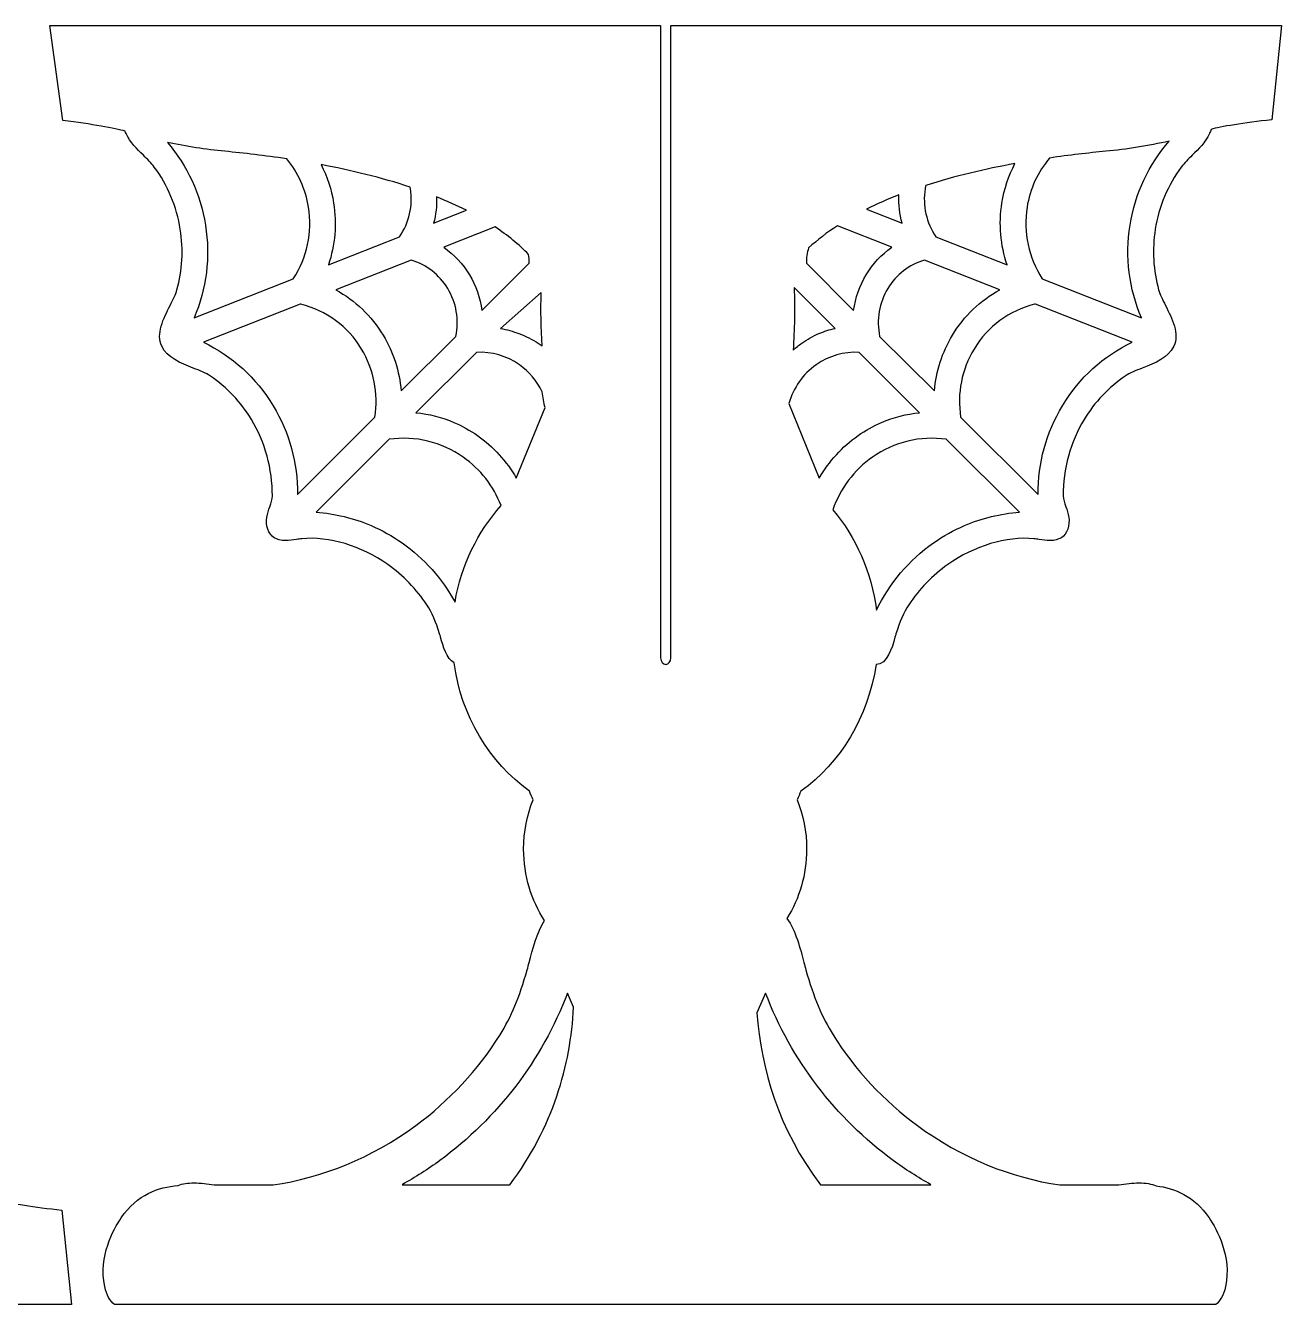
# Model space of a CAD drawing. Header units: centimetres. Extents: x -11.2 to 11.2, y -13.7 to 13.8.
# Drawn here: x -0.46 to 10.75, y 2.37 to 13.77 of the extents above; entities that cross this region are included whole.
import ezdxf

# ---------------------------------------------------------------- set-up
doc = ezdxf.new("R2010")
doc.units = ezdxf.units.CM
doc.header["$MEASUREMENT"] = 0
doc.layers.add('Layer 1', color=7, linetype='Continuous')

msp = doc.modelspace()

# ---------------------------------------------------------------- linework, layer by layer
at = {"layer": 'Layer 1'}
for points, knots in [([(-0.13556, 3.20561), (-0.3808, 3.23717), (-0.59877, 3.26612), (-0.67774, 3.29253), (-0.67774, 3.29253), (-0.68129, 3.30399), (-0.68547, 3.31576), (-0.69134, 3.32833), (-0.69134, 3.32833), (-0.72883, 3.40903), (-0.78826, 3.46708), (-0.84562, 3.5232), (-0.84562, 3.5232), (-0.88126, 3.55807), (-0.91494, 3.59099), (-0.94288, 3.62837), (-0.94288, 3.62837), (-1.06295, 3.78918), (-1.14335, 3.98101), (-1.1754, 4.18325), (-1.1754, 4.18325), (-1.20405, 4.3637), (-1.1936, 4.55094), (-1.14524, 4.72469), (-1.14524, 4.72469), (-1.13458, 4.76311), (-1.11031, 4.81105), (-1.08462, 4.8618), (-1.08462, 4.8618), (-1.02443, 4.98065), (-0.95624, 5.11535), (-1.01054, 5.22719), (-1.01054, 5.22719), (-1.06028, 5.32964), (-1.17757, 5.3762), (-1.29095, 5.42124), (-1.29095, 5.42124), (-1.34855, 5.4441), (-1.40297, 5.46566), (-1.44324, 5.4927), (-1.44324, 5.4927), (-1.58998, 5.59136), (-1.71693, 5.72532), (-1.81022, 5.88), (-1.81022, 5.88), (-1.93116, 6.08047), (-1.99731, 6.32225), (-1.99651, 6.56083), (-1.99651, 6.56083), (-1.99643, 6.59083), (-1.98527, 6.62362), (-1.97336, 6.65833), (-1.97336, 6.65833), (-1.95333, 6.71728), (-1.93058, 6.78411), (-1.95608, 6.85759), (-1.95608, 6.85759), (-1.97968, 6.92538), (-2.0327, 6.95975), (-2.11375, 6.95975), (-2.11375, 6.95975), (-2.14664, 6.95975), (-2.18085, 6.95433), (-2.21104, 6.94959), (-2.21104, 6.94959), (-2.22779, 6.94692), (-2.24398, 6.94435), (-2.25872, 6.94298), (-2.25872, 6.94298), (-2.50261, 6.91999), (-2.78834, 7.00616), (-3.02614, 7.17309), (-3.02614, 7.17309), (-3.16314, 7.26927), (-3.28371, 7.39378), (-3.37483, 7.53314), (-3.37483, 7.53314), (-3.4205, 7.60278), (-3.45574, 7.68284), (-3.48926, 7.79267), (-3.48926, 7.79267), (-3.4918, 7.801), (-3.49455, 7.8109), (-3.49767, 7.82185), (-3.49767, 7.82185), (-3.52471, 7.91826), (-3.56569, 8.06368), (-3.66711, 8.06458), (-3.66711, 8.06458), (-3.73471, 8.53416), (-3.98469, 8.93953), (-4.33743, 9.19581), (-4.33743, 9.19581), (-4.34825, 9.21983), (-4.35944, 9.24513), (-4.37085, 9.27164), (-4.37085, 9.27164), (-4.31637, 9.40676), (-4.28605, 9.55562), (-4.28605, 9.71207), (-4.28605, 9.71207), (-4.28605, 9.94064), (-4.35079, 10.15295), (-4.46139, 10.32974), (-4.46139, 10.32974), (-4.38522, 10.43436), (-4.34098, 10.60443), (-4.31018, 10.72275), (-4.31018, 10.72275), (-4.30391, 10.74693), (-4.29819, 10.76881), (-4.29298, 10.78726), (-4.29298, 10.78726), (-4.22369, 11.03144), (-4.14883, 11.21059), (-4.05017, 11.36821), (-4.05017, 11.36821), (-3.85557, 11.6791), (-3.59543, 11.95876), (-3.29788, 12.17696), (-3.29788, 12.17696), (-2.90735, 12.46316), (-2.45706, 12.64858), (-2.02727, 12.70528), (-2.02727, 12.70528), (-2.02727, 12.70528), (-1.52126, 12.70524), (-1.52126, 12.70524), (-1.52126, 12.70524), (-1.52126, 12.70524), (-1.5111, 12.70524), (-1.49911, 12.70524), (-1.49911, 12.70524), (-1.43968, 12.69714), (-1.37854, 12.68907), (-1.3188, 12.68907), (-1.3188, 12.68907), (-1.2598, 12.68907), (-1.20926, 12.6977), (-1.16719, 12.71513), (-1.16719, 12.71513), (-1.00048, 12.73675), (-0.83088, 12.80279), (-0.69536, 13.00109), (-0.69536, 13.00109), (-0.62519, 13.10383), (-0.49211, 13.3428), (-0.54788, 13.61257), (-0.54788, 13.61257), (-0.5645, 13.6929), (-0.59625, 13.74272), (-0.63543, 13.77283), (-0.63543, 13.77283), (-0.63543, 13.77283), (-5.49821, 13.77283), (-5.49821, 13.77283), (-5.49821, 13.77283), (-5.49821, 13.77283), (-5.49821, 8.13392), (-5.49821, 8.13392), (-5.49821, 8.13392), (-5.49821, 8.10071), (-5.51848, 8.07378), (-5.54345, 8.07378), (-5.54345, 8.07378), (-5.56848, 8.07378), (-5.58872, 8.10071), (-5.58872, 8.13392), (-5.58872, 8.13392), (-5.58872, 8.13392), (-5.58873, 13.77281), (-5.58873, 13.77281), (-5.58873, 13.77281), (-5.58873, 13.77281), (-10.46185, 13.77281), (-10.46185, 13.77281), (-10.46185, 13.77281), (-10.50098, 13.7427), (-10.53276, 13.69288), (-10.54937, 13.61255), (-10.54937, 13.61255), (-10.60517, 13.34278), (-10.47209, 13.10381), (-10.40189, 13.00107), (-10.40189, 13.00107), (-10.25655, 12.78845), (-10.07209, 12.72791), (-9.89402, 12.71114), (-9.89402, 12.71114), (-9.85412, 12.69648), (-9.80734, 12.68907), (-9.75316, 12.68907), (-9.75316, 12.68907), (-9.69342, 12.68907), (-9.6323, 12.69714), (-9.57287, 12.70524), (-9.57287, 12.70524), (-9.57287, 12.70524), (-9.0467, 12.70524), (-9.0467, 12.70524), (-9.0467, 12.70524), (-8.6163, 12.64857), (-8.165, 12.46349), (-7.77405, 12.17692), (-7.77405, 12.17692), (-7.47647, 11.95872), (-7.21633, 11.67908), (-7.02176, 11.36817), (-7.02176, 11.36817), (-6.9231, 11.21056), (-6.84822, 11.03138), (-6.77895, 10.78722), (-6.77895, 10.78722), (-6.77371, 10.7688), (-6.76802, 10.74692), (-6.76175, 10.72271), (-6.76175, 10.72271), (-6.73278, 10.61132), (-6.69179, 10.4541), (-6.62364, 10.34877), (-6.62364, 10.34877), (-6.7417, 10.16822), (-6.81115, 9.94885), (-6.81115, 9.71194), (-6.81115, 9.71194), (-6.81115, 9.55549), (-6.78086, 9.40669), (-6.72638, 9.27151), (-6.72638, 9.27151), (-6.73778, 9.24503), (-6.74898, 9.2197), (-6.75974, 9.19568), (-6.75974, 9.19568), (-7.11582, 8.937), (-7.36706, 8.52631), (-7.43181, 8.05109), (-7.43181, 8.05109), (-7.49846, 8.01288), (-7.53005, 7.90081), (-7.55227, 7.82172), (-7.55227, 7.82172), (-7.55537, 7.81077), (-7.55812, 7.80087), (-7.56066, 7.79256), (-7.56066, 7.79256), (-7.59416, 7.68284), (-7.62943, 7.60277), (-7.67512, 7.533), (-7.67512, 7.533), (-7.76624, 7.39364), (-7.88681, 7.26916), (-8.02381, 7.17298), (-8.02381, 7.17298), (-8.26154, 7.00605), (-8.54742, 6.91991), (-8.79121, 6.94287), (-8.79121, 6.94287), (-8.806, 6.94427), (-8.82211, 6.94684), (-8.83894, 6.94948), (-8.83894, 6.94948), (-8.86913, 6.95424), (-8.90331, 6.95961), (-8.9362, 6.95961), (-8.9362, 6.95961), (-9.01724, 6.95961), (-9.07026, 6.92524), (-9.09384, 6.85745), (-9.09384, 6.85745), (-9.11937, 6.784), (-9.09662, 6.71714), (-9.07651, 6.65817), (-9.07651, 6.65817), (-9.06471, 6.62346), (-9.05352, 6.59067), (-9.05341, 6.56067), (-9.05341, 6.56067), (-9.05264, 6.32215), (-9.11876, 6.08037), (-9.23973, 5.87984), (-9.23973, 5.87984), (-9.33308, 5.72516), (-9.46, 5.59123), (-9.60681, 5.49257), (-9.60681, 5.49257), (-9.64705, 5.46553), (-9.70145, 5.44397), (-9.75905, 5.42108), (-9.75905, 5.42108), (-9.87242, 5.37605), (-9.98971, 5.32948), (-10.03946, 5.22703), (-10.03946, 5.22703), (-10.09375, 5.11519), (-10.02554, 4.98046), (-9.96532, 4.86161), (-9.96532, 4.86161), (-9.93963, 4.81086), (-9.91534, 4.76289), (-9.90468, 4.72453), (-9.90468, 4.72453), (-9.85634, 4.55075), (-9.84597, 4.36351), (-9.8746, 4.18309), (-9.8746, 4.18309), (-9.90667, 3.98084), (-9.98705, 3.78902), (-10.10709, 3.62821), (-10.10709, 3.62821), (-10.13506, 3.59082), (-10.16874, 3.55791), (-10.20438, 3.52306), (-10.20438, 3.52306), (-10.26177, 3.46697), (-10.32117, 3.40887), (-10.35869, 3.32817), (-10.35869, 3.32817), (-10.36181, 3.32148), (-10.36411, 3.31515), (-10.3666, 3.30875), (-10.3666, 3.30875), (-10.45783, 3.27959), (-10.66539, 3.24726), (-10.92278, 3.21136), (-10.92278, 3.21136), (-10.92278, 3.21136), (-11.03766, 2.3661), (-11.03766, 2.3661), (-11.03766, 2.3661), (-11.03766, 2.3661), (-0.04944, 2.36614), (-0.04944, 2.36614), (-0.04944, 2.36614), (-0.04944, 2.36614), (-0.13556, 3.20561), (-0.13556, 3.20561)], [0, 0, 0, 0, 0.01176471, 0.01176471, 0.01176471, 0.01176471, 0.02352941, 0.02352941, 0.02352941, 0.02352941, 0.03529412, 0.03529412, 0.03529412, 0.03529412, 0.04705882, 0.04705882, 0.04705882, 0.04705882, 0.05882353, 0.05882353, 0.05882353, 0.05882353, 0.07058824, 0.07058824, 0.07058824, 0.07058824, 0.08235294, 0.08235294, 0.08235294, 0.08235294, 0.09411765, 0.09411765, 0.09411765, 0.09411765, 0.10588235, 0.10588235, 0.10588235, 0.10588235, 0.11764706, 0.11764706, 0.11764706, 0.11764706, 0.12941176, 0.12941176, 0.12941176, 0.12941176, 0.14117647, 0.14117647, 0.14117647, 0.14117647, 0.15294118, 0.15294118, 0.15294118, 0.15294118, 0.16470588, 0.16470588, 0.16470588, 0.16470588, 0.17647059, 0.17647059, 0.17647059, 0.17647059, 0.18823529, 0.18823529, 0.18823529, 0.18823529, 0.2, 0.2, 0.2, 0.2, 0.21176471, 0.21176471, 0.21176471, 0.21176471, 0.22352941, 0.22352941, 0.22352941, 0.22352941, 0.23529412, 0.23529412, 0.23529412, 0.23529412, 0.24705882, 0.24705882, 0.24705882, 0.24705882, 0.25882353, 0.25882353, 0.25882353, 0.25882353, 0.27058824, 0.27058824, 0.27058824, 0.27058824, 0.28235294, 0.28235294, 0.28235294, 0.28235294, 0.29411765, 0.29411765, 0.29411765, 0.29411765, 0.30588235, 0.30588235, 0.30588235, 0.30588235, 0.31764706, 0.31764706, 0.31764706, 0.31764706, 0.32941176, 0.32941176, 0.32941176, 0.32941176, 0.34117647, 0.34117647, 0.34117647, 0.34117647, 0.35294118, 0.35294118, 0.35294118, 0.35294118, 0.36470588, 0.36470588, 0.36470588, 0.36470588, 0.37647059, 0.37647059, 0.37647059, 0.37647059, 0.38823529, 0.38823529, 0.38823529, 0.38823529, 0.4, 0.4, 0.4, 0.4, 0.41176471, 0.41176471, 0.41176471, 0.41176471, 0.42352941, 0.42352941, 0.42352941, 0.42352941, 0.43529412, 0.43529412, 0.43529412, 0.43529412, 0.44705882, 0.44705882, 0.44705882, 0.44705882, 0.45882353, 0.45882353, 0.45882353, 0.45882353, 0.47058824, 0.47058824, 0.47058824, 0.47058824, 0.48235294, 0.48235294, 0.48235294, 0.48235294, 0.49411765, 0.49411765, 0.49411765, 0.49411765, 0.50588235, 0.50588235, 0.50588235, 0.50588235, 0.51764706, 0.51764706, 0.51764706, 0.51764706, 0.52941176, 0.52941176, 0.52941176, 0.52941176, 0.54117647, 0.54117647, 0.54117647, 0.54117647, 0.55294118, 0.55294118, 0.55294118, 0.55294118, 0.56470588, 0.56470588, 0.56470588, 0.56470588, 0.57647059, 0.57647059, 0.57647059, 0.57647059, 0.58823529, 0.58823529, 0.58823529, 0.58823529, 0.6, 0.6, 0.6, 0.6, 0.61176471, 0.61176471, 0.61176471, 0.61176471, 0.62352941, 0.62352941, 0.62352941, 0.62352941, 0.63529412, 0.63529412, 0.63529412, 0.63529412, 0.64705882, 0.64705882, 0.64705882, 0.64705882, 0.65882353, 0.65882353, 0.65882353, 0.65882353, 0.67058824, 0.67058824, 0.67058824, 0.67058824, 0.68235294, 0.68235294, 0.68235294, 0.68235294, 0.69411765, 0.69411765, 0.69411765, 0.69411765, 0.70588235, 0.70588235, 0.70588235, 0.70588235, 0.71764706, 0.71764706, 0.71764706, 0.71764706, 0.72941176, 0.72941176, 0.72941176, 0.72941176, 0.74117647, 0.74117647, 0.74117647, 0.74117647, 0.75294118, 0.75294118, 0.75294118, 0.75294118, 0.76470588, 0.76470588, 0.76470588, 0.76470588, 0.77647059, 0.77647059, 0.77647059, 0.77647059, 0.78823529, 0.78823529, 0.78823529, 0.78823529, 0.8, 0.8, 0.8, 0.8, 0.81176471, 0.81176471, 0.81176471, 0.81176471, 0.82352941, 0.82352941, 0.82352941, 0.82352941, 0.83529412, 0.83529412, 0.83529412, 0.83529412, 0.84705882, 0.84705882, 0.84705882, 0.84705882, 0.85882353, 0.85882353, 0.85882353, 0.85882353, 0.87058824, 0.87058824, 0.87058824, 0.87058824, 0.88235294, 0.88235294, 0.88235294, 0.88235294, 0.89411765, 0.89411765, 0.89411765, 0.89411765, 0.90588235, 0.90588235, 0.90588235, 0.90588235, 0.91764706, 0.91764706, 0.91764706, 0.91764706, 0.92941176, 0.92941176, 0.92941176, 0.92941176, 0.94117647, 0.94117647, 0.94117647, 0.94117647, 0.95294118, 0.95294118, 0.95294118, 0.95294118, 0.96470588, 0.96470588, 0.96470588, 0.96470588, 0.97647059, 0.97647059, 0.97647059, 0.97647059, 1, 1, 1, 1]), ([(9.85336, 12.51069), (9.88133, 12.54816), (9.91496, 12.58102), (9.95062, 12.61586), (9.95062, 12.61586), (10.00798, 12.672), (10.0673, 12.73003), (10.10487, 12.81075), (10.10487, 12.81075), (10.11072, 12.82329), (10.1149, 12.83509), (10.11847, 12.84657), (10.11847, 12.84657), (10.19742, 12.87298), (10.41546, 12.90189), (10.66065, 12.93341), (10.66065, 12.93341), (10.66065, 12.93341), (10.74685, 13.77283), (10.74685, 13.77283), (10.74685, 13.77283), (10.74685, 13.77283), (5.29803, 13.77283), (5.29803, 13.77283), (5.29803, 13.77283), (5.29803, 13.77283), (5.29803, 8.13392), (5.29803, 8.13392), (5.29803, 8.13392), (5.29803, 8.10069), (5.27771, 8.07381), (5.25276, 8.07381), (5.25276, 8.07381), (5.22781, 8.07381), (5.20749, 8.10072), (5.20749, 8.13392), (5.20749, 8.13392), (5.20749, 8.13392), (5.20749, 13.77283), (5.20749, 13.77283), (5.20749, 13.77283), (5.20749, 13.77283), (-0.24134, 13.77283), (-0.24134, 13.77283), (-0.24134, 13.77283), (-0.24134, 13.77283), (-0.12646, 12.92754), (-0.12646, 12.92754), (-0.12646, 12.92754), (0.13095, 12.89172), (0.33849, 12.8593), (0.42975, 12.8302), (0.42975, 12.8302), (0.43218, 12.8238), (0.43446, 12.81747), (0.43761, 12.81075), (0.43761, 12.81075), (0.47513, 12.73003), (0.5345, 12.672), (0.59192, 12.61586), (0.59192, 12.61586), (0.62759, 12.58101), (0.66121, 12.5481), (0.68918, 12.51069), (0.68918, 12.51069), (0.80922, 12.34993), (0.88958, 12.15805), (0.92167, 11.95581), (0.92167, 11.95581), (0.9503, 11.77542), (0.93995, 11.58814), (0.89164, 11.41439), (0.89164, 11.41439), (0.88095, 11.376), (0.85666, 11.32803), (0.83097, 11.27726), (0.83097, 11.27726), (0.77078, 11.15846), (0.70251, 11.02371), (0.75686, 10.9119), (0.75686, 10.9119), (0.80658, 10.80943), (0.92387, 10.76289), (1.03727, 10.71783), (1.03727, 10.71783), (1.0949, 10.695), (1.14929, 10.67338), (1.18951, 10.64634), (1.18951, 10.64634), (1.33633, 10.5477), (1.46325, 10.41374), (1.55657, 10.2591), (1.55657, 10.2591), (1.67748, 10.05855), (1.74363, 9.81677), (1.74286, 9.57827), (1.74286, 9.57827), (1.7427, 9.54824), (1.73159, 9.51548), (1.71976, 9.48077), (1.71976, 9.48077), (1.69965, 9.42179), (1.67687, 9.35496), (1.70246, 9.28149), (1.70246, 9.28149), (1.72603, 9.21373), (1.77908, 9.17936), (1.86007, 9.17936), (1.86007, 9.17936), (1.89298, 9.17936), (1.92714, 9.18473), (1.95733, 9.18952), (1.95733, 9.18952), (1.97418, 9.19219), (1.9903, 9.19473), (2.00514, 9.19613), (2.00514, 9.19613), (2.2489, 9.21907), (2.53484, 9.13289), (2.77254, 8.966), (2.77254, 8.966), (2.90949, 8.8698), (3.03003, 8.74534), (3.12121, 8.60595), (3.12121, 8.60595), (3.1669, 8.53621), (3.2022, 8.45612), (3.23567, 8.34639), (3.23567, 8.34639), (3.23816, 8.33811), (3.24094, 8.32819), (3.24403, 8.31718), (3.24403, 8.31718), (3.26631, 8.23812), (3.29787, 8.12607), (3.36455, 8.08784), (3.36455, 8.08784), (3.42919, 7.6126), (3.68044, 7.20196), (4.03649, 6.94323), (4.03649, 6.94323), (4.04734, 6.91921), (4.0585, 6.89389), (4.06988, 6.86737), (4.06988, 6.86737), (4.0154, 6.73227), (3.98513, 6.58342), (3.98513, 6.42697), (3.98513, 6.42697), (3.98513, 6.19011), (4.05458, 5.9707), (4.17267, 5.7902), (4.17267, 5.7902), (4.10441, 5.68484), (4.06353, 5.52763), (4.03448, 5.41621), (4.03448, 5.41621), (4.02824, 5.39205), (4.02255, 5.3702), (4.01733, 5.35176), (4.01733, 5.35176), (3.94809, 5.10758), (3.87321, 4.92845), (3.77455, 4.77081), (3.77455, 4.77081), (3.5799, 4.4599), (3.31976, 4.18026), (3.02218, 3.96208), (3.02218, 3.96208), (2.63131, 3.67551), (2.17996, 3.49043), (1.74953, 3.43376), (1.74953, 3.43376), (1.74953, 3.43376), (1.22334, 3.43376), (1.22334, 3.43376), (1.22334, 3.43376), (1.16391, 3.44188), (1.10277, 3.44987), (1.04305, 3.44987), (1.04305, 3.44987), (0.98889, 3.44987), (0.94219, 3.44246), (0.90224, 3.42783), (0.90224, 3.42783), (0.72418, 3.41103), (0.53968, 3.35049), (0.39437, 3.13785), (0.39437, 3.13785), (0.3242, 3.03511), (0.19106, 2.79619), (0.24694, 2.52642), (0.24694, 2.52642), (0.26353, 2.44609), (0.29531, 2.39624), (0.33444, 2.36611), (0.33444, 2.36611), (0.33444, 2.36611), (10.16089, 2.36612), (10.16089, 2.36612), (10.16089, 2.36612), (10.20002, 2.39626), (10.23185, 2.44605), (10.24844, 2.52643), (10.24844, 2.52643), (10.30413, 2.7962), (10.17113, 3.03517), (10.10096, 3.13786), (10.10096, 3.13786), (9.96541, 3.33619), (9.79587, 3.40221), (9.6291, 3.42382), (9.6291, 3.42382), (9.58698, 3.44123), (9.53655, 3.44988), (9.47749, 3.44988), (9.47749, 3.44988), (9.4178, 3.44988), (9.35663, 3.44184), (9.2972, 3.43377), (9.2972, 3.43377), (9.28516, 3.43377), (9.27508, 3.43377), (9.27508, 3.43377), (9.27508, 3.43377), (9.27508, 3.43377), (8.76902, 3.43376), (8.76902, 3.43376), (8.76902, 3.43376), (8.33923, 3.49043), (7.88891, 3.6758), (7.49846, 3.96208), (7.49846, 3.96208), (7.20091, 4.18028), (6.94072, 4.45989), (6.74614, 4.77081), (6.74614, 4.77081), (6.64748, 4.92845), (6.5726, 5.10757), (6.50331, 5.35176), (6.50331, 5.35176), (6.4981, 5.37018), (6.49241, 5.39206), (6.48616, 5.41624), (6.48616, 5.41624), (6.45536, 5.53459), (6.41107, 5.70469), (6.3349, 5.80925), (6.3349, 5.80925), (6.44555, 5.98612), (6.51024, 6.1984), (6.51024, 6.42695), (6.51024, 6.42695), (6.51024, 6.5834), (6.47995, 6.73228), (6.42549, 6.86735), (6.42549, 6.86735), (6.43692, 6.89386), (6.44809, 6.91916), (6.45893, 6.94321), (6.45893, 6.94321), (6.81167, 7.19951), (7.06162, 7.60485), (7.12928, 8.07444), (7.12928, 8.07444), (7.23072, 8.07531), (7.27165, 8.22075), (7.29872, 8.31714), (7.29872, 8.31714), (7.30182, 8.32812), (7.30462, 8.33802), (7.30713, 8.34635), (7.30713, 8.34635), (7.34068, 8.45615), (7.37597, 8.53622), (7.42159, 8.60588), (7.42159, 8.60588), (7.51269, 8.74524), (7.6332, 8.86972), (7.77021, 8.96593), (7.77021, 8.96593), (8.00807, 9.13288), (8.29374, 9.21898), (8.53771, 9.19606), (8.53771, 9.19606), (8.55245, 9.19468), (8.56861, 9.19209), (8.58536, 9.18945), (8.58536, 9.18945), (8.6156, 9.18466), (8.64981, 9.17929), (8.68267, 9.17929), (8.68267, 9.17929), (8.76366, 9.17929), (8.81671, 9.21363), (8.84034, 9.28142), (8.84034, 9.28142), (8.86582, 9.35489), (8.84309, 9.42173), (8.82304, 9.48068), (8.82304, 9.48068), (8.81121, 9.51539), (8.79999, 9.54818), (8.79989, 9.57821), (8.79989, 9.57821), (8.79912, 9.81678), (8.86537, 10.05851), (8.98624, 10.25904), (8.98624, 10.25904), (9.07956, 10.41372), (9.20648, 10.54765), (9.35324, 10.64631), (9.35324, 10.64631), (9.39348, 10.67332), (9.44786, 10.69494), (9.50548, 10.7178), (9.50548, 10.7178), (9.61891, 10.76283), (9.73622, 10.8094), (9.78594, 10.91185), (9.78594, 10.91185), (9.84026, 11.02369), (9.772, 11.15836), (9.71183, 11.27721), (9.71183, 11.27721), (9.68609, 11.32798), (9.66185, 11.37593), (9.65116, 11.41432), (9.65116, 11.41432), (9.60285, 11.58807), (9.59234, 11.77532), (9.62102, 11.95574), (9.62102, 11.95574), (9.65286, 12.15805), (9.73327, 12.34993), (9.85336, 12.51069)], [0, 0, 0, 0, 0.01176471, 0.01176471, 0.01176471, 0.01176471, 0.02352941, 0.02352941, 0.02352941, 0.02352941, 0.03529412, 0.03529412, 0.03529412, 0.03529412, 0.04705882, 0.04705882, 0.04705882, 0.04705882, 0.05882353, 0.05882353, 0.05882353, 0.05882353, 0.07058824, 0.07058824, 0.07058824, 0.07058824, 0.08235294, 0.08235294, 0.08235294, 0.08235294, 0.09411765, 0.09411765, 0.09411765, 0.09411765, 0.10588235, 0.10588235, 0.10588235, 0.10588235, 0.11764706, 0.11764706, 0.11764706, 0.11764706, 0.12941176, 0.12941176, 0.12941176, 0.12941176, 0.14117647, 0.14117647, 0.14117647, 0.14117647, 0.15294118, 0.15294118, 0.15294118, 0.15294118, 0.16470588, 0.16470588, 0.16470588, 0.16470588, 0.17647059, 0.17647059, 0.17647059, 0.17647059, 0.18823529, 0.18823529, 0.18823529, 0.18823529, 0.2, 0.2, 0.2, 0.2, 0.21176471, 0.21176471, 0.21176471, 0.21176471, 0.22352941, 0.22352941, 0.22352941, 0.22352941, 0.23529412, 0.23529412, 0.23529412, 0.23529412, 0.24705882, 0.24705882, 0.24705882, 0.24705882, 0.25882353, 0.25882353, 0.25882353, 0.25882353, 0.27058824, 0.27058824, 0.27058824, 0.27058824, 0.28235294, 0.28235294, 0.28235294, 0.28235294, 0.29411765, 0.29411765, 0.29411765, 0.29411765, 0.30588235, 0.30588235, 0.30588235, 0.30588235, 0.31764706, 0.31764706, 0.31764706, 0.31764706, 0.32941176, 0.32941176, 0.32941176, 0.32941176, 0.34117647, 0.34117647, 0.34117647, 0.34117647, 0.35294118, 0.35294118, 0.35294118, 0.35294118, 0.36470588, 0.36470588, 0.36470588, 0.36470588, 0.37647059, 0.37647059, 0.37647059, 0.37647059, 0.38823529, 0.38823529, 0.38823529, 0.38823529, 0.4, 0.4, 0.4, 0.4, 0.41176471, 0.41176471, 0.41176471, 0.41176471, 0.42352941, 0.42352941, 0.42352941, 0.42352941, 0.43529412, 0.43529412, 0.43529412, 0.43529412, 0.44705882, 0.44705882, 0.44705882, 0.44705882, 0.45882353, 0.45882353, 0.45882353, 0.45882353, 0.47058824, 0.47058824, 0.47058824, 0.47058824, 0.48235294, 0.48235294, 0.48235294, 0.48235294, 0.49411765, 0.49411765, 0.49411765, 0.49411765, 0.50588235, 0.50588235, 0.50588235, 0.50588235, 0.51764706, 0.51764706, 0.51764706, 0.51764706, 0.52941176, 0.52941176, 0.52941176, 0.52941176, 0.54117647, 0.54117647, 0.54117647, 0.54117647, 0.55294118, 0.55294118, 0.55294118, 0.55294118, 0.56470588, 0.56470588, 0.56470588, 0.56470588, 0.57647059, 0.57647059, 0.57647059, 0.57647059, 0.58823529, 0.58823529, 0.58823529, 0.58823529, 0.6, 0.6, 0.6, 0.6, 0.61176471, 0.61176471, 0.61176471, 0.61176471, 0.62352941, 0.62352941, 0.62352941, 0.62352941, 0.63529412, 0.63529412, 0.63529412, 0.63529412, 0.64705882, 0.64705882, 0.64705882, 0.64705882, 0.65882353, 0.65882353, 0.65882353, 0.65882353, 0.67058824, 0.67058824, 0.67058824, 0.67058824, 0.68235294, 0.68235294, 0.68235294, 0.68235294, 0.69411765, 0.69411765, 0.69411765, 0.69411765, 0.70588235, 0.70588235, 0.70588235, 0.70588235, 0.71764706, 0.71764706, 0.71764706, 0.71764706, 0.72941176, 0.72941176, 0.72941176, 0.72941176, 0.74117647, 0.74117647, 0.74117647, 0.74117647, 0.75294118, 0.75294118, 0.75294118, 0.75294118, 0.76470588, 0.76470588, 0.76470588, 0.76470588, 0.77647059, 0.77647059, 0.77647059, 0.77647059, 0.78823529, 0.78823529, 0.78823529, 0.78823529, 0.8, 0.8, 0.8, 0.8, 0.81176471, 0.81176471, 0.81176471, 0.81176471, 0.82352941, 0.82352941, 0.82352941, 0.82352941, 0.83529412, 0.83529412, 0.83529412, 0.83529412, 0.84705882, 0.84705882, 0.84705882, 0.84705882, 0.85882353, 0.85882353, 0.85882353, 0.85882353, 0.87058824, 0.87058824, 0.87058824, 0.87058824, 0.88235294, 0.88235294, 0.88235294, 0.88235294, 0.89411765, 0.89411765, 0.89411765, 0.89411765, 0.90588235, 0.90588235, 0.90588235, 0.90588235, 0.91764706, 0.91764706, 0.91764706, 0.91764706, 0.92941176, 0.92941176, 0.92941176, 0.92941176, 0.94117647, 0.94117647, 0.94117647, 0.94117647, 0.95294118, 0.95294118, 0.95294118, 0.95294118, 0.96470588, 0.96470588, 0.96470588, 0.96470588, 0.97647059, 0.97647059, 0.97647059, 0.97647059, 1, 1, 1, 1]), ([(1.14592, 11.99335), (1.10195, 12.27071), (0.98553, 12.52283), (0.80717, 12.73003), (0.80717, 12.73003), (0.97666, 12.69368), (1.14864, 12.66759), (1.31948, 12.65129), (1.31948, 12.65129), (1.48982, 12.63502), (1.67651, 12.61332), (1.87077, 12.58417), (1.87077, 12.58417), (1.97216, 12.46209), (2.03976, 12.31382), (2.06537, 12.15234), (2.06537, 12.15234), (2.10088, 11.92874), (2.05262, 11.70284), (1.92956, 11.51475), (1.92956, 11.51475), (1.92956, 11.51475), (1.0445, 11.16497), (1.0445, 11.16497), (1.0445, 11.16497), (1.15595, 11.42487), (1.19103, 11.709), (1.14592, 11.99335)], [0, 0, 0, 0, 0.125, 0.125, 0.125, 0.125, 0.25, 0.25, 0.25, 0.25, 0.375, 0.375, 0.375, 0.375, 0.5, 0.5, 0.5, 0.5, 0.625, 0.625, 0.625, 0.625, 0.75, 0.75, 0.75, 0.75, 1, 1, 1, 1]), ([(9.39653, 11.99335), (9.35142, 11.709), (9.38645, 11.42489), (9.49797, 11.16497), (9.49797, 11.16497), (9.49797, 11.16497), (8.61286, 11.51475), (8.61286, 11.51475), (8.61286, 11.51475), (8.48983, 11.70282), (8.4416, 11.92874), (8.47705, 12.15232), (8.47705, 12.15232), (8.50319, 12.31708), (8.57296, 12.46821), (8.67787, 12.59166), (8.67787, 12.59166), (8.85392, 12.61709), (9.02312, 12.63643), (9.17862, 12.65127), (9.17862, 12.65127), (9.3678, 12.66934), (9.55854, 12.69953), (9.74583, 12.74223), (9.74583, 12.74223), (9.5615, 12.53281), (9.4414, 12.27619), (9.39653, 11.99335)], [0, 0, 0, 0, 0.125, 0.125, 0.125, 0.125, 0.25, 0.25, 0.25, 0.25, 0.375, 0.375, 0.375, 0.375, 0.5, 0.5, 0.5, 0.5, 0.625, 0.625, 0.625, 0.625, 0.75, 0.75, 0.75, 0.75, 1, 1, 1, 1]), ([(2.97197, 12.33159), (2.97274, 12.32714), (2.97393, 12.32286), (2.97467, 12.31839), (2.97467, 12.31839), (2.99875, 12.16689), (2.96438, 12.01478), (2.87799, 11.8895), (2.87799, 11.8895), (2.87799, 11.8895), (2.24273, 11.63849), (2.24273, 11.63849), (2.24273, 11.63849), (2.30303, 11.81433), (2.31935, 12.00295), (2.28969, 12.18986), (2.28969, 12.18986), (2.27045, 12.31091), (2.23249, 12.42616), (2.17801, 12.53244), (2.17801, 12.53244), (2.44325, 12.48254), (2.71437, 12.4175), (2.97197, 12.33159)], [0, 0, 0, 0, 0.14285714, 0.14285714, 0.14285714, 0.14285714, 0.28571429, 0.28571429, 0.28571429, 0.28571429, 0.42857143, 0.42857143, 0.42857143, 0.42857143, 0.57142857, 0.57142857, 0.57142857, 0.57142857, 0.71428571, 0.71428571, 0.71428571, 0.71428571, 1, 1, 1, 1]), ([(7.56786, 12.31839), (7.56937, 12.32802), (7.5717, 12.33739), (7.5736, 12.34689), (7.5736, 12.34689), (7.83313, 12.43039), (8.10472, 12.49365), (8.36947, 12.54162), (8.36947, 12.54162), (8.31237, 12.43285), (8.27258, 12.31442), (8.25274, 12.18988), (8.25274, 12.18988), (8.22319, 12.00298), (8.23946, 11.81433), (8.29981, 11.63846), (8.29981, 11.63846), (8.29981, 11.63846), (7.66449, 11.8895), (7.66449, 11.8895), (7.66449, 11.8895), (7.57805, 12.01481), (7.54379, 12.16694), (7.56786, 12.31839)], [0, 0, 0, 0, 0.14285714, 0.14285714, 0.14285714, 0.14285714, 0.28571429, 0.28571429, 0.28571429, 0.28571429, 0.42857143, 0.42857143, 0.42857143, 0.42857143, 0.57142857, 0.57142857, 0.57142857, 0.57142857, 0.71428571, 0.71428571, 0.71428571, 0.71428571, 1, 1, 1, 1]), ([(3.20885, 12.24449), (3.30016, 12.20777), (3.38895, 12.16813), (3.47396, 12.12492), (3.47396, 12.12492), (3.47396, 12.12492), (3.18107, 12.00922), (3.18107, 12.00922), (3.18107, 12.00922), (3.20158, 12.08569), (3.21065, 12.16496), (3.20885, 12.24449)], [0, 0, 0, 0, 0.25, 0.25, 0.25, 0.25, 0.5, 0.5, 0.5, 0.5, 1, 1, 1, 1]), ([(7.33418, 12.26254), (7.33032, 12.17695), (7.33939, 12.09151), (7.36141, 12.00928), (7.36141, 12.00928), (7.36141, 12.00928), (7.04359, 12.13485), (7.04359, 12.13485), (7.04359, 12.13485), (7.13667, 12.18118), (7.23388, 12.22359), (7.33418, 12.26254)], [0, 0, 0, 0, 0.25, 0.25, 0.25, 0.25, 0.5, 0.5, 0.5, 0.5, 1, 1, 1, 1]), ([(6.52824, 11.78938), (6.60571, 11.8609), (6.69154, 11.92675), (6.78452, 11.98726), (6.78452, 11.98726), (6.78452, 11.98726), (7.26987, 11.79546), (7.26987, 11.79546), (7.26987, 11.79546), (7.1784, 11.73151), (7.10054, 11.64809), (7.04167, 11.55054), (7.04167, 11.55054), (6.98285, 11.45294), (6.94478, 11.34443), (6.9297, 11.2323), (6.9297, 11.2323), (6.9297, 11.2323), (6.50832, 11.65248), (6.50832, 11.65248), (6.50832, 11.65248), (6.50561, 11.69966), (6.51257, 11.74591), (6.52824, 11.78938)], [0, 0, 0, 0, 0.14285714, 0.14285714, 0.14285714, 0.14285714, 0.28571429, 0.28571429, 0.28571429, 0.28571429, 0.42857143, 0.42857143, 0.42857143, 0.42857143, 0.57142857, 0.57142857, 0.57142857, 0.57142857, 0.71428571, 0.71428571, 0.71428571, 0.71428571, 1, 1, 1, 1]), ([(4.02972, 11.73144), (4.03417, 11.70562), (4.03573, 11.67924), (4.03422, 11.65254), (4.03422, 11.65254), (4.03422, 11.65254), (3.61284, 11.23233), (3.61284, 11.23233), (3.61284, 11.23233), (3.59776, 11.34446), (3.55966, 11.45299), (3.50087, 11.55057), (3.50087, 11.55057), (3.44205, 11.64812), (3.36413, 11.73155), (3.27272, 11.79549), (3.27272, 11.79549), (3.27272, 11.79549), (3.73048, 11.97636), (3.73048, 11.97636), (3.73048, 11.97636), (3.84137, 11.9027), (3.94215, 11.82135), (4.02972, 11.73144)], [0, 0, 0, 0, 0.14285714, 0.14285714, 0.14285714, 0.14285714, 0.28571429, 0.28571429, 0.28571429, 0.28571429, 0.42857143, 0.42857143, 0.42857143, 0.42857143, 0.57142857, 0.57142857, 0.57142857, 0.57142857, 0.71428571, 0.71428571, 0.71428571, 0.71428571, 1, 1, 1, 1]), ([(3.38073, 11.00082), (3.38073, 11.00082), (2.89207, 10.51351), (2.89207, 10.51351), (2.89207, 10.51351), (2.87765, 10.68896), (2.82299, 10.85906), (2.73168, 11.0105), (2.73168, 11.0105), (2.62714, 11.18372), (2.48228, 11.32205), (2.30943, 11.41478), (2.30943, 11.41478), (2.30943, 11.41478), (2.98195, 11.68053), (2.98195, 11.68053), (2.98195, 11.68053), (3.11808, 11.64031), (3.23346, 11.55094), (3.30771, 11.42769), (3.30771, 11.42769), (3.38501, 11.29948), (3.41076, 11.14838), (3.38073, 11.00082)], [0, 0, 0, 0, 0.14285714, 0.14285714, 0.14285714, 0.14285714, 0.28571429, 0.28571429, 0.28571429, 0.28571429, 0.42857143, 0.42857143, 0.42857143, 0.42857143, 0.57142857, 0.57142857, 0.57142857, 0.57142857, 0.71428571, 0.71428571, 0.71428571, 0.71428571, 1, 1, 1, 1]), ([(8.23311, 11.41484), (8.0602, 11.32208), (7.91535, 11.18378), (7.81091, 11.01058), (7.81091, 11.01058), (7.71955, 10.85913), (7.66483, 10.68901), (7.65041, 10.51356), (7.65041, 10.51356), (7.65041, 10.51356), (7.1618, 11.00087), (7.1618, 11.00087), (7.1618, 11.00087), (7.13172, 11.1484), (7.15741, 11.29953), (7.23477, 11.42783), (7.23477, 11.42783), (7.30917, 11.55107), (7.42448, 11.64042), (7.56058, 11.68064), (7.56058, 11.68064), (7.56058, 11.68064), (8.23311, 11.41484), (8.23311, 11.41484)], [0, 0, 0, 0, 0.14285714, 0.14285714, 0.14285714, 0.14285714, 0.28571429, 0.28571429, 0.28571429, 0.28571429, 0.42857143, 0.42857143, 0.42857143, 0.42857143, 0.57142857, 0.57142857, 0.57142857, 0.57142857, 0.71428571, 0.71428571, 0.71428571, 0.71428571, 1, 1, 1, 1]), ([(6.39883, 11.43635), (6.39883, 11.43635), (6.76409, 11.0722), (6.76409, 11.0722), (6.76409, 11.0722), (6.71443, 11.06111), (6.66596, 11.04548), (6.6191, 11.02534), (6.6191, 11.02534), (6.56629, 11.00261), (6.51522, 10.97406), (6.46744, 10.94044), (6.46744, 10.94044), (6.44016, 10.92128), (6.41415, 10.90036), (6.38947, 10.87821), (6.38947, 10.87821), (6.40272, 11.06323), (6.40521, 11.24921), (6.39883, 11.43635)], [0, 0, 0, 0, 0.16666667, 0.16666667, 0.16666667, 0.16666667, 0.33333333, 0.33333333, 0.33333333, 0.33333333, 0.5, 0.5, 0.5, 0.5, 0.66666667, 0.66666667, 0.66666667, 0.66666667, 1, 1, 1, 1]), ([(4.15143, 10.9175), (4.13981, 10.92531), (4.12812, 10.93306), (4.11619, 10.94044), (4.11619, 10.94044), (4.06163, 10.97407), (4.00353, 11.00262), (3.94344, 11.02532), (3.94344, 11.02532), (3.89015, 11.04545), (3.83491, 11.06109), (3.77845, 11.07218), (3.77845, 11.07218), (3.77845, 11.07218), (4.14188, 11.39055), (4.14188, 11.39055), (4.14188, 11.39055), (4.13712, 11.23212), (4.14, 11.07448), (4.15143, 10.9175)], [0, 0, 0, 0, 0.16666667, 0.16666667, 0.16666667, 0.16666667, 0.33333333, 0.33333333, 0.33333333, 0.33333333, 0.5, 0.5, 0.5, 0.5, 0.66666667, 0.66666667, 0.66666667, 0.66666667, 1, 1, 1, 1]), ([(1.9664, 9.59048), (1.9691, 9.86943), (1.89509, 10.14097), (1.74973, 10.38195), (1.74973, 10.38195), (1.599, 10.6318), (1.38447, 10.82653), (1.12735, 10.94766), (1.12735, 10.94766), (1.12735, 10.94766), (1.98984, 11.28852), (1.98984, 11.28852), (1.98984, 11.28852), (1.98984, 11.28852), (1.99807, 11.28654), (1.99807, 11.28654), (1.99807, 11.28654), (2.22437, 11.23196), (2.41635, 11.09032), (2.53851, 10.88779), (2.53851, 10.88779), (2.64821, 10.70599), (2.69038, 10.49078), (2.65818, 10.28023), (2.65818, 10.28023), (2.65818, 10.28023), (1.9664, 9.59048), (1.9664, 9.59048)], [0, 0, 0, 0, 0.125, 0.125, 0.125, 0.125, 0.25, 0.25, 0.25, 0.25, 0.375, 0.375, 0.375, 0.375, 0.5, 0.5, 0.5, 0.5, 0.625, 0.625, 0.625, 0.625, 0.75, 0.75, 0.75, 0.75, 1, 1, 1, 1]), ([(8.79275, 10.38196), (8.64739, 10.14095), (8.57344, 9.86944), (8.57611, 9.59049), (8.57611, 9.59049), (8.57611, 9.59049), (7.88441, 10.28021), (7.88441, 10.28021), (7.88441, 10.28021), (7.85205, 10.49077), (7.89438, 10.70598), (8.00403, 10.88777), (8.00403, 10.88777), (8.12619, 11.09034), (8.31812, 11.23194), (8.54436, 11.28652), (8.54436, 11.28652), (8.54436, 11.28652), (8.55262, 11.2885), (8.55262, 11.2885), (8.55262, 11.2885), (8.55262, 11.2885), (9.41516, 10.94764), (9.41516, 10.94764), (9.41516, 10.94764), (9.15801, 10.82654), (8.94349, 10.63175), (8.79275, 10.38196)], [0, 0, 0, 0, 0.125, 0.125, 0.125, 0.125, 0.25, 0.25, 0.25, 0.25, 0.375, 0.375, 0.375, 0.375, 0.5, 0.5, 0.5, 0.5, 0.625, 0.625, 0.625, 0.625, 0.75, 0.75, 0.75, 0.75, 1, 1, 1, 1]), ([(3.91944, 9.73664), (3.83303, 9.88674), (3.71481, 10.0167), (3.57336, 10.11597), (3.57336, 10.11597), (3.50716, 10.1624), (3.43668, 10.20191), (3.3637, 10.23326), (3.3637, 10.23326), (3.25527, 10.27983), (3.14134, 10.30883), (3.02382, 10.31973), (3.02382, 10.31973), (3.02382, 10.31973), (3.56301, 10.85742), (3.56301, 10.85742), (3.56301, 10.85742), (3.6998, 10.86562), (3.8336, 10.82736), (3.94681, 10.74783), (3.94681, 10.74783), (4.03455, 10.68623), (4.10458, 10.6026), (4.15109, 10.50576), (4.15109, 10.50576), (4.15847, 10.4589), (4.16686, 10.41204), (4.17586, 10.36524), (4.17586, 10.36524), (4.17586, 10.36524), (3.91944, 9.73664), (3.91944, 9.73664)], [0, 0, 0, 0, 0.11111111, 0.11111111, 0.11111111, 0.11111111, 0.22222222, 0.22222222, 0.22222222, 0.22222222, 0.33333333, 0.33333333, 0.33333333, 0.33333333, 0.44444444, 0.44444444, 0.44444444, 0.44444444, 0.55555556, 0.55555556, 0.55555556, 0.55555556, 0.66666667, 0.66666667, 0.66666667, 0.66666667, 0.77777778, 0.77777778, 0.77777778, 0.77777778, 1, 1, 1, 1]), ([(6.62306, 9.73664), (6.62306, 9.73664), (6.35186, 10.40151), (6.35186, 10.40151), (6.35186, 10.40151), (6.39165, 10.54253), (6.47785, 10.66511), (6.59562, 10.74782), (6.59562, 10.74782), (6.70889, 10.82738), (6.84248, 10.86564), (6.97953, 10.85741), (6.97953, 10.85741), (6.97953, 10.85741), (7.51867, 10.31972), (7.51867, 10.31972), (7.51867, 10.31972), (7.40117, 10.30882), (7.28727, 10.27985), (7.17873, 10.23325), (7.17873, 10.23325), (7.10592, 10.2019), (7.03538, 10.1625), (6.96913, 10.11596), (6.96913, 10.11596), (6.82774, 10.01673), (6.70942, 9.88676), (6.62306, 9.73664)], [0, 0, 0, 0, 0.125, 0.125, 0.125, 0.125, 0.25, 0.25, 0.25, 0.25, 0.375, 0.375, 0.375, 0.375, 0.5, 0.5, 0.5, 0.5, 0.625, 0.625, 0.625, 0.625, 0.75, 0.75, 0.75, 0.75, 1, 1, 1, 1]), ([(3.37297, 8.62981), (3.25809, 8.83984), (3.09775, 9.02031), (2.90064, 9.15866), (2.90064, 9.15866), (2.81351, 9.21978), (2.72043, 9.27185), (2.62407, 9.31331), (2.62407, 9.31331), (2.46696, 9.38086), (2.30223, 9.42055), (2.13319, 9.43161), (2.13319, 9.43161), (2.13319, 9.43161), (2.78581, 10.08249), (2.78581, 10.08249), (2.78581, 10.08249), (3.01803, 10.11554), (3.25198, 10.05899), (3.4451, 9.92342), (3.4451, 9.92342), (3.59914, 9.81523), (3.71505, 9.66648), (3.78408, 9.49117), (3.78408, 9.49117), (3.5752, 9.25801), (3.4287, 8.96083), (3.37297, 8.62981)], [0, 0, 0, 0, 0.125, 0.125, 0.125, 0.125, 0.25, 0.25, 0.25, 0.25, 0.375, 0.375, 0.375, 0.375, 0.5, 0.5, 0.5, 0.5, 0.625, 0.625, 0.625, 0.625, 0.75, 0.75, 0.75, 0.75, 1, 1, 1, 1]), ([(7.91844, 9.31331), (7.822, 9.27185), (7.72895, 9.21975), (7.64182, 9.15866), (7.64182, 9.15866), (7.42261, 9.00473), (7.24902, 8.79848), (7.13276, 8.55753), (7.13276, 8.55753), (7.08961, 8.89972), (6.95004, 9.2092), (6.74395, 9.45367), (6.74395, 9.45367), (6.8107, 9.64536), (6.93236, 9.8075), (7.09735, 9.92336), (7.09735, 9.92336), (7.29052, 10.05899), (7.52455, 10.11547), (7.75664, 10.08243), (7.75664, 10.08243), (7.75664, 10.08243), (8.40921, 9.43155), (8.40921, 9.43155), (8.40921, 9.43155), (8.24022, 9.42052), (8.07549, 9.38085), (7.91844, 9.31331)], [0, 0, 0, 0, 0.125, 0.125, 0.125, 0.125, 0.25, 0.25, 0.25, 0.25, 0.375, 0.375, 0.375, 0.375, 0.5, 0.5, 0.5, 0.5, 0.625, 0.625, 0.625, 0.625, 0.75, 0.75, 0.75, 0.75, 1, 1, 1, 1]), ([(3.8624, 3.43389), (3.8624, 3.43389), (2.90085, 3.43389), (2.90085, 3.43389), (2.90085, 3.43389), (3.01716, 3.49906), (3.13019, 3.5715), (3.23851, 3.65087), (3.23851, 3.65087), (3.75424, 4.02893), (4.14632, 4.54371), (4.37648, 5.1437), (4.37648, 5.1437), (4.37648, 5.1437), (4.4312, 5.01667), (4.4312, 5.01667), (4.4312, 5.01667), (4.403, 4.49797), (4.24816, 3.94727), (3.8624, 3.43389)], [0, 0, 0, 0, 0.16666667, 0.16666667, 0.16666667, 0.16666667, 0.33333333, 0.33333333, 0.33333333, 0.33333333, 0.5, 0.5, 0.5, 0.5, 0.66666667, 0.66666667, 0.66666667, 0.66666667, 1, 1, 1, 1]), ([(7.28177, 3.65093), (7.3902, 3.5715), (7.50315, 3.49906), (7.61943, 3.43392), (7.61943, 3.43392), (7.61943, 3.43392), (6.63272, 3.43392), (6.63272, 3.43392), (6.63272, 3.43392), (6.25955, 3.93054), (6.10257, 4.46206), (6.06717, 4.9658), (6.06717, 4.9658), (6.06717, 4.9658), (6.14385, 5.14371), (6.14385, 5.14371), (6.14385, 5.14371), (6.37409, 4.54374), (6.76615, 4.02897), (7.28177, 3.65093)], [0, 0, 0, 0, 0.16666667, 0.16666667, 0.16666667, 0.16666667, 0.33333333, 0.33333333, 0.33333333, 0.33333333, 0.5, 0.5, 0.5, 0.5, 0.66666667, 0.66666667, 0.66666667, 0.66666667, 1, 1, 1, 1])]:
    msp.add_open_spline(points, degree=3, knots=knots, dxfattribs=at)

doc.saveas('drawing.dxf')
